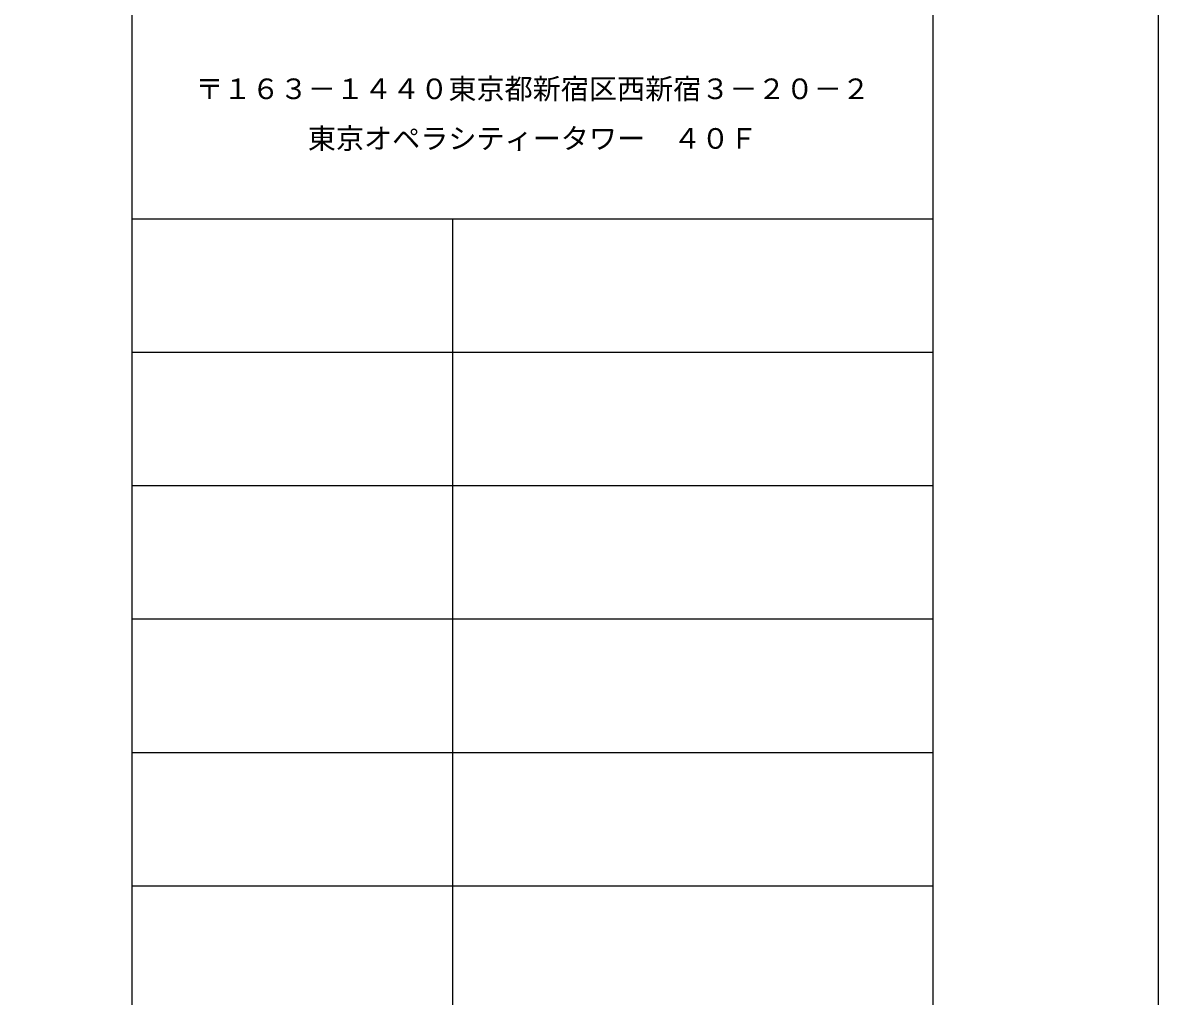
# Model space of a CAD drawing. Units: millimetres at full size, sheet at 1:100. Extents: x -138278 to 134990, y -16593 to 30671.
# Drawn here: x 58806 to 64867, y 14999 to 20203 of the extents above; entities that cross this region are included whole.
import ezdxf
from ezdxf.enums import TextEntityAlignment as Align

# ---------------------------------------------------------------- set-up
doc = ezdxf.new("R2010")
doc.units = ezdxf.units.MM
doc.header["$LTSCALE"] = 100
doc.layers.add('F-0_枠', color=134, linetype='Continuous', lineweight=18)
doc.layers.add('F-F_用紙枠', color=134, linetype='Continuous', lineweight=18)
doc.styles.add('ＭＳ ゴシック', font='')
doc.styles.get('ＭＳ ゴシック').set_extended_font_data('MS Gothic')

msp = doc.modelspace()

# ---------------------------------------------------------------- linework, layer by layer
at = {"layer": 'F-0_枠'}
for p, q in [((59390.3, -15327.4), (59390.3, 24142.1)), ((63664.9, -15327.4), (63664.9, 24142.1))]:
    msp.add_line(p, q, dxfattribs=at)
msp.add_lwpolyline([(5467.1, 25407.4), (64867.1, 25407.4), (64867.1, -16592.7)], dxfattribs=at)
at = {"layer": 'F-F_用紙枠'}
for p, q in [((63664.9, 19155), (59390.3, 19155)), ((61100.1, 19155), (61100.1, 12743)), ((63664.9, 18442.6), (59390.3, 18442.6)), ((63664.9, 17730.1), (59390.3, 17730.1)), ((63664.9, 17017.7), (59390.3, 17017.7)), ((63664.9, 16305.2), (59390.3, 16305.2)), ((63664.9, 15592.8), (59390.3, 15592.8))]:
    msp.add_line(p, q, dxfattribs=at)

# ---------------------------------------------------------------- texts
at = {"layer": 'F-0_枠', "style": 'ＭＳ ゴシック'}
for s, p in [('〒１６３－１４４０東京都新宿区西新宿３－２０－２', (59727.6, 19762.4)), ('東京オペラシティータワー\u3000４０Ｆ', (60327.6, 19497.4))]:
    msp.add_text(s, height=110, dxfattribs=at).set_placement(p, align=Align.BOTTOM_LEFT)

doc.saveas('drawing.dxf')
